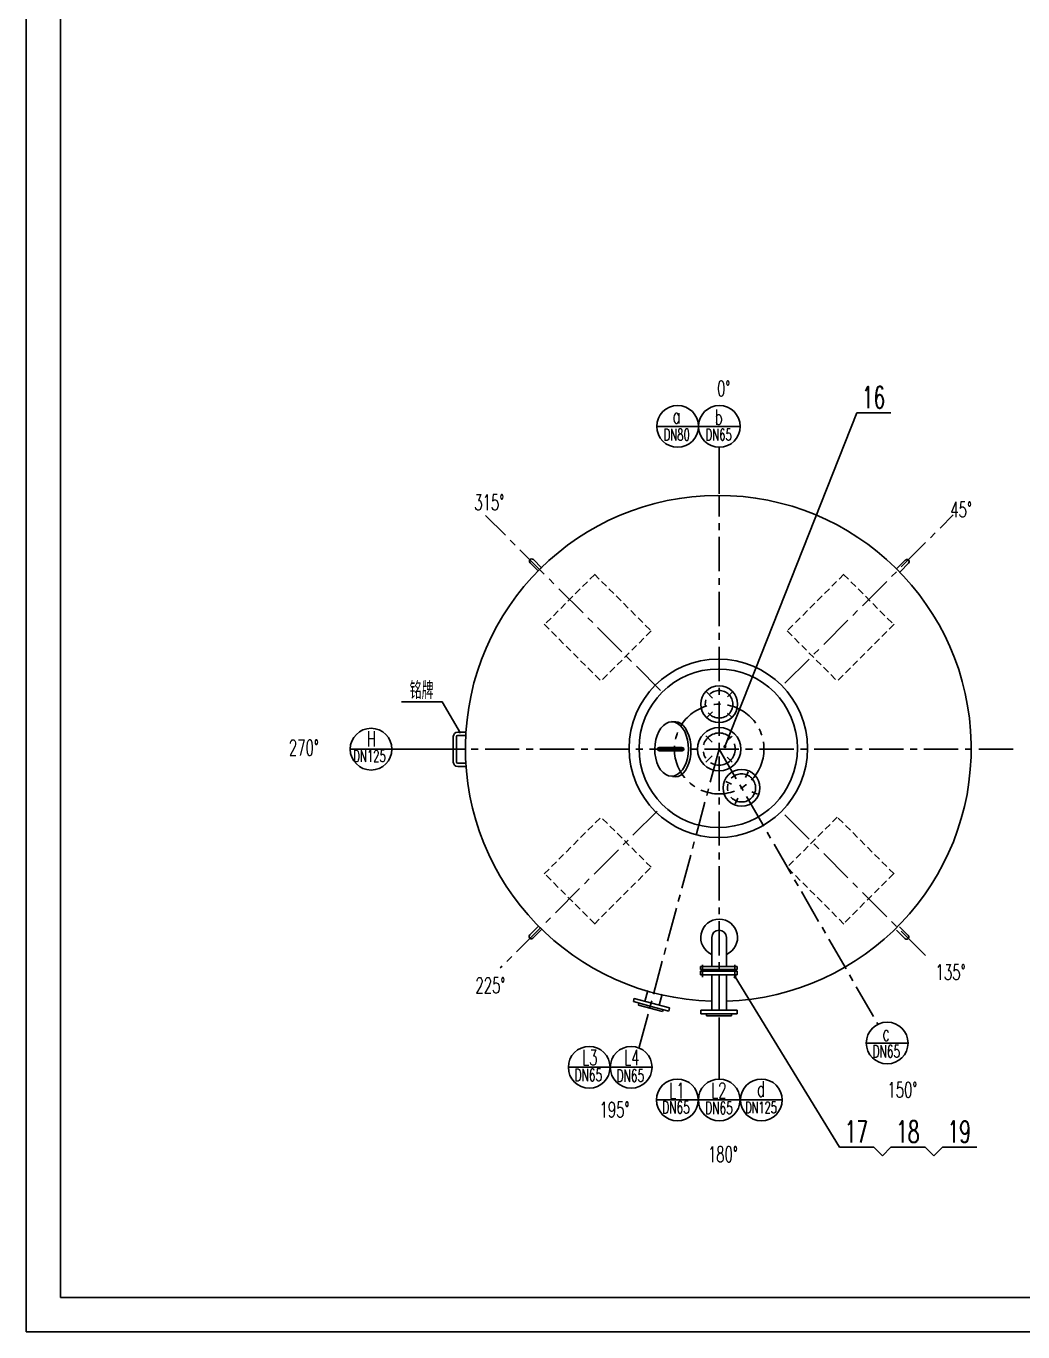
# Model space of a CAD drawing. Extents: x -5 to 589, y -219 to 622.
# Drawn here: x -4.8 to 285.8, y -218.8 to 161.9 of the extents above; entities that cross this region are included whole.
import ezdxf

# ---------------------------------------------------------------- set-up
doc = ezdxf.new("R2010")
doc.units = 0
doc.header["$LTSCALE"] = 8
doc.header["$MEASUREMENT"] = 0
doc.linetypes.add('CENTER', pattern=[2, 1.25, -0.25, 0.25, -0.25])
doc.linetypes.add('HIDDEN', pattern=[0.375, 0.25, -0.125])
doc.layers.get('0').update_dxf_attribs({"linetype": 'CONTINUOUS'})
for name, color, linetype in [('1', 1, 'CONTINUOUS'), ('2', 7, 'CENTER'), ('3', 7, 'HIDDEN'), ('5', 7, 'CONTINUOUS')]:
    doc.layers.add(name, color=color, linetype=linetype)
doc.styles.add('HZFS', font='simplex.shx', dxfattribs={"width": 0.75, "bigfont": 'hzfs.shx'})
doc.styles.get("Standard").update_dxf_attribs({"font": 'txt.shx', "width": 0.68, "height": 50})
doc.dimstyles.get("Standard").update_dxf_attribs({"dimtxt": 0.18, "dimasz": 0.18, "dimexe": 0.18, "dimexo": 0.0625, "dimgap": 0.09, "dimtad": 0, "dimtih": 1, "dimtoh": 1, "dimdec": 4, "dimzin": 0, "dimdsep": 46, "dimtxsty": 'Standard', "dimcen": 0.09, "dimadec": 0, "dimazin": 0, "dimtfac": 1, "dimtdec": 4, "dimtofl": 0, "dimtmove": 0, "dimatfit": 3, "dimfxl": 0, "dimtolj": 1, "dimtzin": 0, "dimarcsym": 0})

# ---------------------------------------------------------------- blocks, each defined once
blk = doc.blocks.new('*D62')
at = {"layer": '1'}
for p, q in [((-436.665603, -42.426278), (-437.350396, -42.320918)), ((-435.897103, -42.788406), (-436.665603, -42.426278)), ((-435.176035, -43.379715), (-435.897103, -42.788406)), ((-434.524309, -44.182237), (-435.176035, -43.379715)), ((-433.961727, -45.17159), (-434.524309, -44.182237)), ((-433.505384, -46.317711), (-433.961727, -45.17159)), ((-433.169144, -47.585776), (-433.505384, -46.317711)), ((-432.963225, -48.937257), (-433.169144, -47.585776)), ((-432.893883, -50.331088), (-432.963225, -48.937257)), ((-433.505384, -54.344465), (-433.169144, -53.0764)), ((-433.169144, -53.0764), (-432.963225, -51.724919)), ((-432.963225, -51.724919), (-432.893883, -50.331088)), ((-435.176035, -57.282461), (-434.524309, -56.479939)), ((-434.524309, -56.479939), (-433.961727, -55.490586)), ((-433.961727, -55.490586), (-433.505384, -54.344465)), ((-438.250769, -58.235898), (-437.458186, -58.357843)), ((-437.458186, -58.357843), (-436.665603, -58.235898)), ((-436.665603, -58.235898), (-435.897103, -57.87377)), ((-435.897103, -57.87377), (-435.176035, -57.282461))]:
    blk.add_line(p, q, dxfattribs=at)

msp = doc.modelspace()

# ---------------------------------------------------------------- linework, layer by layer
for p, q in [((-4.82241, 622.17277), (-4.82241, -218.82723)), ((-4.82241, -218.82723), (589.17759, -218.82723))]:
    msp.add_line(p, q)
at = {"layer": '1'}
for p, q in [((5.17759, -208.82723), (5.17759, 597.17277)), ((142.11088, 5.45074), (144.6223, 2.93932)), ((143.0103, 6.43693), (145.58308, 3.86416)), ((251.61812, 6.24982), (249.1067, 3.7384)), ((252.60431, 5.35039), (250.03154, 2.77762)), ((184.5973, -40.97956), (183.40557, -40.90517)), ((119.7545, -52.69738), (119.7545, -45.23072)), ((120.68783, -52.69738), (120.68783, -45.23072)), ((121.02117, -43.96405), (123.43483, -43.96405)), ((121.02117, -44.89738), (123.38089, -44.89738)), ((179.8109, -48.4157), (186.49678, -48.4157)), ((179.8109, -49.39485), (186.57734, -49.39485)), ((121.02117, -53.03072), (123.41177, -53.03072)), ((121.02117, -53.96405), (123.47282, -53.96405)), ((141.92377, -103.15708), (144.49654, -100.58431)), ((142.90996, -104.05651), (145.42138, -101.54509)), ((251.51778, -104.24362), (248.94501, -101.67084)), ((252.41721, -103.25743), (249.90578, -100.746)), ((195.13071, -112.30638), (195.13071, -103.83667)), ((199.39737, -112.30638), (199.39737, -103.83667)), ((202.53779, -112.30638), (191.87112, -112.30638)), ((191.87112, -113.16435), (191.87112, -112.30638)), ((191.87112, -113.16435), (202.53779, -113.16435)), ((191.87112, -113.68416), (202.53779, -113.68416)), ((191.87112, -114.69028), (191.87112, -113.68416)), ((193.16703, -113.16435), (193.16703, -113.68416)), ((201.3099, -113.16435), (201.3099, -113.68416)), ((202.53779, -113.16435), (202.53779, -112.30638)), ((202.53779, -114.69028), (202.53779, -113.68416)), ((191.87112, -114.69028), (197.23846, -114.69028)), ((195.13071, -114.69028), (195.13071, -125.05545)), ((202.53779, -114.69028), (197.23846, -114.69028)), ((199.39737, -114.69028), (199.39737, -125.05545)), ((172.25671, -122.53454), (172.51712, -121.5627)), ((172.49828, -121.63301), (177.68273, -123.02218)), ((175.62209, -122.47003), (176.48195, -119.26099)), ((179.74337, -123.57432), (180.60323, -120.36528)), ((172.25671, -122.53454), (177.44116, -123.92371)), ((173.70735, -123.56018), (173.86659, -122.9659)), ((173.70735, -123.56018), (180.79081, -125.45819)), ((182.55992, -125.29527), (177.44116, -123.92371)), ((182.80149, -124.39374), (177.68273, -123.02218)), ((180.79081, -125.45819), (180.95004, -124.86391)), ((182.55992, -125.29527), (182.81869, -124.32954)), ((191.8967, -125.05545), (202.56337, -125.05545)), ((191.8967, -126.06157), (191.8967, -125.05545)), ((202.56337, -126.06157), (202.56337, -125.05545)), ((191.8967, -126.06157), (197.26404, -126.06157)), ((193.56337, -126.67681), (193.56337, -126.06157)), ((193.56337, -126.67681), (200.8967, -126.67681)), ((202.56337, -126.06157), (197.26404, -126.06157)), ((200.8967, -126.67681), (200.8967, -126.06157)), ((579.17759, -208.82723), (5.17759, -208.82723))]:
    msp.add_line(p, q, dxfattribs=at)
msp.add_lwpolyline([(183.46078, -40.96513), (182.60531, -41.07994), (181.77424, -41.43215), (180.99283, -42.01105), (180.28483, -42.79904), (179.67174, -43.77219), (179.17219, -44.90093), (178.80137, -46.15096), (178.57053, -47.4843), (178.4867, -48.86044), (178.55242, -50.23756), (178.76569, -51.57382), (179.12004, -52.82862), (179.60469, -53.96383), (180.20492, -54.94496), (180.9025, -55.74221), (181.67622, -56.33133), (182.50258, -56.69444), (183.35647, -56.8205), (184.21195, -56.70569), (185.04301, -56.35348), (185.82442, -55.77459), (186.53243, -54.98659), (187.14551, -54.01344), (187.64506, -52.8847), (188.01588, -51.63467), (188.24672, -50.30133), (188.33055, -48.9252), (188.26483, -47.54808), (188.05156, -46.21182), (187.69722, -44.95701), (187.21256, -43.8218), (186.61233, -42.84067), (185.91476, -42.04343), (185.14103, -41.4543), (184.31467, -41.09119), (183.46078, -40.96513)], dxfattribs=at)
for centre, radius in [((197.02238, -48.68456), 26.00859), ((197.0177, -48.68456), 23.11487), ((197.26404, -35.83522), 5.36667), ((197.26404, -48.90334), 6.33333), ((203.7981, -60.22067), 5.36667)]:
    msp.add_circle(centre, radius, dxfattribs=at)
for centre, radius, start, end in [((197.02238, -48.68456), 73.73881, 271.845712, 268.529989), ((142.62687, 5.8729), 0.66668, 44.623043, 225.376957), ((252.04028, 5.73383), 0.66668, 314.623043, 135.376957), ((121.02117, -45.23072), 1.26667, 90, 180), ((121.02117, -45.23072), 0.33333, 90, 180), ((179.81414, -48.91168), 0.48862, 90, 270), ((186.49192, -48.91168), 0.48862, 270, 90), ((121.02117, -52.69738), 1.26667, 180, 270), ((121.02117, -52.69738), 0.33333, 180, 270), ((197.26404, -103.83667), 5.36667, 293.422954, 246.577046), ((197.26404, -103.83667), 2.13333, 0, 180), ((142.4878, -103.54052), 0.66668, 134.623043, 315.376957), ((251.90122, -103.67958), 0.66668, 224.623043, 45.376957)]:
    msp.add_arc(centre, radius, start, end, dxfattribs=at)
at = {"layer": '2'}
for p, q in [((197.26404, -125.05545), (197.26404, 25.05385)), ((180.194, -31.8333), (129.12789, 19.23281)), ((216.43853, -29.72886), (265.54744, 19.38006)), ((193.50303, -32.16124), (195.36444, -34.02264)), ((199.73874, -33.63369), (201.15239, -32.22003)), ((193.50303, -39.86939), (195.36444, -38.00799)), ((199.73874, -38.39694), (201.15239, -39.8106)), ((193.40996, -45.04927), (195.27137, -46.91067)), ((199.64566, -46.52172), (201.05932, -45.10806)), ((282.99682, -48.90334), (116.08665, -48.90334)), ((197.26404, -48.90334), (173.91359, -136.04843)), ((197.26404, -48.90334), (243.5866, -129.13638)), ((193.40996, -52.75742), (195.27137, -50.89602)), ((199.64566, -51.28497), (201.05932, -52.69863)), ((204.96029, -57.23578), (205.70485, -55.56051)), ((200.8652, -59.09718), (199.18994, -58.35262)), ((202.72661, -63.19227), (201.98205, -64.86753)), ((206.82169, -61.33086), (208.49696, -62.07542)), ((179.20746, -66.95992), (133.43621, -112.73118)), ((216.43853, -68.07783), (258.52999, -110.16929)), ((192.40422, -111.85184), (192.40422, -115.43349)), ((201.84676, -111.77044), (201.84676, -115.35209))]:
    msp.add_line(p, q, dxfattribs=at)
for centre, radius in [((197.26404, -35.83522), 4.02557), ((197.26404, -48.90334), 13.06812), ((197.26404, -48.90334), 4.7), ((203.7981, -60.22067), 4.10723)]:
    msp.add_circle(centre, radius, dxfattribs=at)
at = {"layer": '3'}
for p, q in [((160.96938, 2.01317), (146.34753, -12.60868)), ((160.88423, 2.09831), (177.43146, -14.44891)), ((233.64385, 2.09831), (217.09663, -14.44891)), ((233.55871, 2.01317), (248.18056, -12.60868)), ((146.26238, -12.52354), (162.80961, -29.07076)), ((177.43146, -14.44891), (162.80961, -29.07076)), ((217.09663, -14.44891), (231.71848, -29.07076)), ((248.2657, -12.52354), (231.71848, -29.07076)), ((146.26238, -85.28315), (162.80961, -68.73593)), ((177.43146, -83.35778), (162.80961, -68.73593)), ((231.71848, -68.73593), (217.09663, -83.35778)), ((248.2657, -85.28315), (231.71848, -68.73593)), ((160.88423, -99.905), (177.43146, -83.35778)), ((233.64385, -99.905), (217.09663, -83.35778)), ((160.96938, -99.81986), (146.34753, -85.19801)), ((248.18056, -85.19801), (233.55871, -99.81986))]:
    msp.add_line(p, q, dxfattribs=at)
at = {"layer": '5'}
for p, q in [((237.37835, 49.09448), (198.95159, -48.17444)), ((237.37835, 49.09448), (247.37835, 49.09448)), ((179.07041, 45.17733), (191.2391, 45.17733)), ((191.2391, 45.17733), (203.40779, 45.17733)), ((197.26404, 25.48497), (197.26404, 39.09328)), ((89.68943, -48.93577), (101.85812, -48.93577)), ((101.85804, -48.90334), (116.08665, -48.90334)), ((232.37218, -165.00678), (201.92816, -115.35209)), ((197.26404, -145.22821), (197.26404, -127.12731)), ((240.16936, -134.605), (252.33805, -134.605)), ((153.29704, -141.67718), (165.46573, -141.67718)), ((165.51917, -141.67718), (177.68786, -141.67718)), ((179.00468, -151.1962), (191.17337, -151.1962)), ((191.20373, -151.1962), (203.37242, -151.1962)), ((203.49044, -151.1962), (215.65913, -151.1962)), ((232.37218, -165.00678), (242.37218, -165.00678)), ((242.37218, -165.00678), (244.87218, -167.50678)), ((244.87218, -167.50678), (247.37218, -165.00678)), ((247.37218, -165.00678), (257.37218, -165.00678)), ((257.37218, -165.00678), (259.87218, -167.50678)), ((259.87218, -167.50678), (262.37218, -165.00678)), ((262.37218, -165.00678), (272.37218, -165.00678))]:
    msp.add_line(p, q, dxfattribs=at)
msp.add_lwpolyline([(104.68636, -35.15569), (116.53837, -35.15569), (121.82944, -44.25634)], dxfattribs=at)
for centre, radius in [((185.15476, 45.17733), 6.08434), ((197.32345, 45.17733), 6.08434), ((95.77378, -48.93577), 6.08434), ((198.95159, -48.17444), 0.25), ((201.92816, -115.35209), 0.25), ((246.25371, -134.605), 6.08434), ((159.38138, -141.67718), 6.08434), ((171.60352, -141.67718), 6.08434), ((185.08902, -151.1962), 6.08434), ((197.28807, -151.1962), 6.08434), ((209.57479, -151.1962), 6.08434)]:
    msp.add_circle(centre, radius, dxfattribs=at)

# ---------------------------------------------------------------- texts
at = {"layer": '5', "style": 'HZFS'}
for s, height, width, p in [('0%%d', 4.5, 0.63, (196.65365, 53.96871)), ('16', 6.3, 0.63, (238.87835, 50.49448)), ('b', 4.5, 0.63, (195.9839, 45.64284)), ('a', 4.5, 0.63, (183.67263, 46.01034)), ('DN80', 3.42, 0.63, (181.0785, 41.05989)), ('DN65', 3.42, 0.63, (193.29789, 41.05989)), ('315%%d', 4.5, 0.63, (125.86239, 20.77629)), ('45%%d', 4.5, 0.63, (264.66468, 18.6784)), ('铭牌', 5, 0.7, (107.01444, -34.30912)), ('H', 4.5, 0.63, (94.51559, -48.18701)), ('270%%d', 4.5, 0.63, (71.80107, -50.74844)), ('DN125', 3.42, 0.63, (90.57578, -52.66408)), ('135%%d', 4.5, 0.63, (260.38096, -116.19879)), ('225%%d', 4.5, 0.63, (126.17599, -120.04414)), ('c', 4.5, 0.63, (244.87491, -133.97636)), ('L3', 4.5, 0.63, (157.30837, -141.10344)), ('L4', 4.5, 0.63, (169.53051, -141.10344)), ('DN65', 3.6, 0.63, (241.97868, -138.83749)), ('DN65', 3.6, 0.63, (155.10636, -145.70931)), ('DN65', 3.6, 0.63, (167.32849, -145.90968)), ('L1', 4.5, 0.63, (182.70016, -150.74087)), ('L2', 4.5, 0.63, (194.92229, -150.67573)), ('d', 4.5, 0.63, (208.28405, -150.25396)), ('150%%d', 4.5, 0.63, (246.31123, -150.49401)), ('195%%d', 4.5, 0.63, (162.35534, -156.28689)), ('DN65', 3.6, 0.63, (180.69653, -155.14885)), ('DN65', 3.6, 0.63, (193.16889, -155.32336)), ('DN125', 3.33, 0.63, (204.8525, -155.06052)), ('17', 6.3, 0.63, (233.87218, -163.60678)), ('18', 6.3, 0.63, (248.87218, -163.60678)), ('19', 6.3, 0.63, (263.87218, -163.60678)), ('180%%d', 4.5, 0.63, (193.98312, -169.30446))]:
    msp.add_text(s, height=height, dxfattribs=dict(at, width=width)).set_placement(p)

# ---------------------------------------------------------------- dimensions: what is measured, and where the dimension line sits
at = {"layer": '5'}
dim = msp.add_linear_dim(base=(87.87703, 360.2991), p1=(135.88095, 222.14822), p2=(182.17551, 498.44997), angle=90, text='4053', dimstyle='Standard', dxfattribs=at)
dim.commit()
dim.dimension.update_dxf_attribs({"geometry": '*D62', "text_midpoint": (86.87703, 366.03319), "insert": (621.9477, 1.34135)})

doc.saveas('drawing.dxf')
